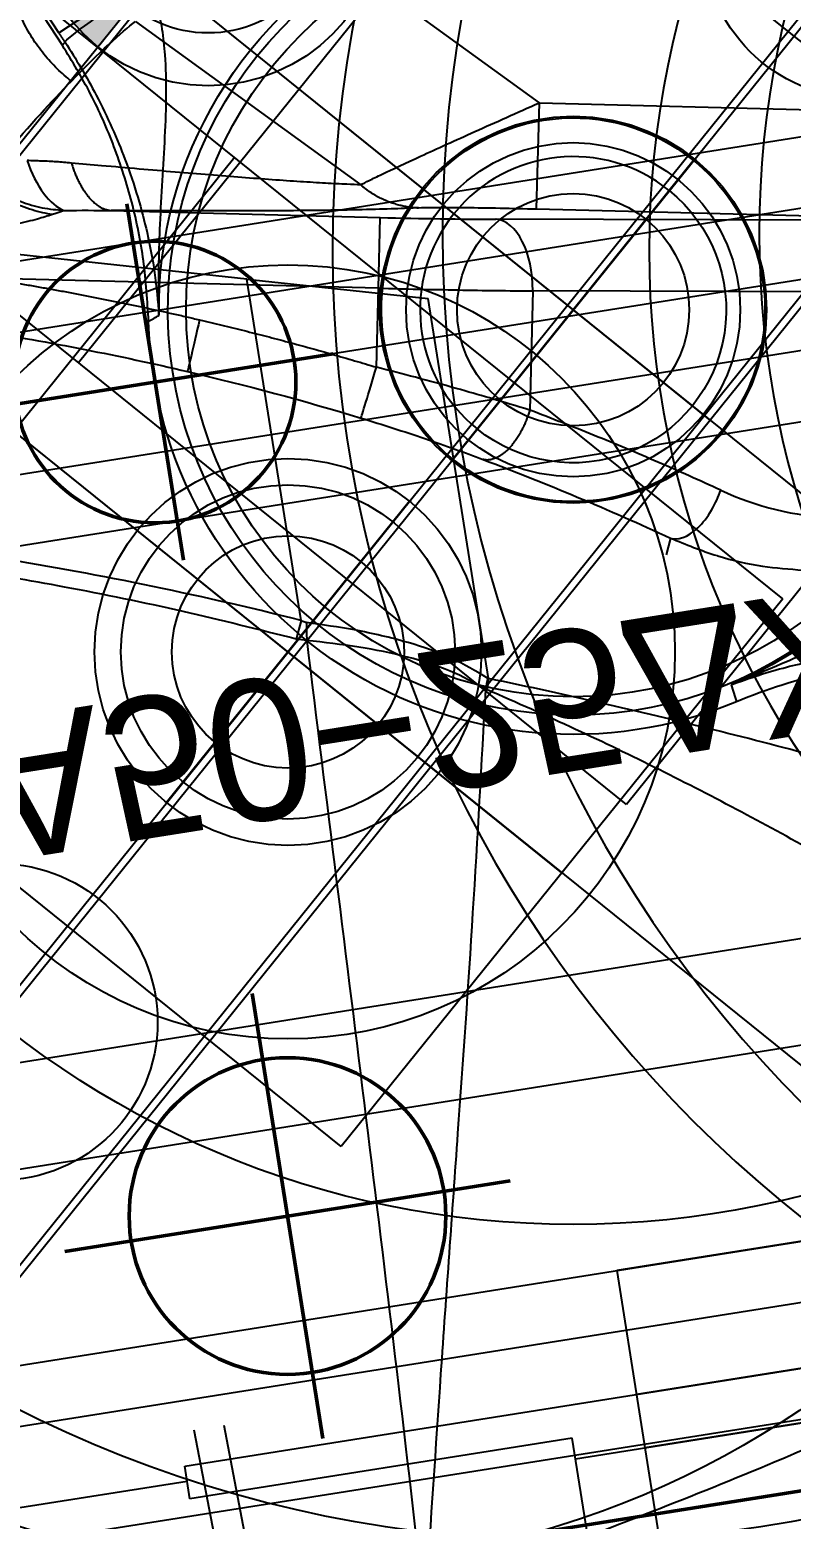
# Model space of a CAD drawing. Header units: millimetres. Extents: x 10462777 to 22643323, y 453826 to 1389191.
# Drawn here: x 11278667.36 to 11278689, y 585127.21 to 585169.54 of the extents above; entities that cross this region are included whole.
import ezdxf

# ---------------------------------------------------------------- set-up
doc = ezdxf.new("R2010")
doc.units = ezdxf.units.MM
doc.header["$LTSCALE"] = 200
doc.header["$MEASUREMENT"] = 0
for name, pattern in [('CENTER', [2, 1.25, -0.25, 0.25, -0.25]), ('HIDDEN', [3.75, 2.5, -1.25]), ('PHANTOM', [2.5, 1.25, -0.25, 0.25, -0.25, 0.25, -0.25])]:
    doc.linetypes.add(name, pattern=pattern)
doc.layers.get('0').update_dxf_attribs({"linetype": 'CONTINUOUS'})
for name, color, linetype in [('1', 1, 'CENTER'), ('CDQ2A50-25DC-A93L', 7, 'CONTINUOUS'), ('CENTER', 1, 'CONTINUOUS'), ('CL', 3, 'CONTINUOUS'), ('DR1433-A-002-023-000', 7, 'CONTINUOUS'), ('DR1501-002-005-002', 7, 'CONTINUOUS'), ('HIDDEN', 7, 'HIDDEN'), ('HL', 2, 'HIDDEN')]:
    doc.layers.add(name, color=color, linetype=linetype)
doc.layers.add('DR1431-08-005-000', color=7, linetype='CONTINUOUS', lineweight=50)
doc.layers.add('LAYOUT', color=8, linetype='CONTINUOUS', lineweight=25)
doc.styles.get("Standard").update_dxf_attribs({"font": 'SYMBOL'})

# ---------------------------------------------------------------- blocks, each defined once
blk = doc.blocks.new('A$C321A0869')
at = {"layer": '1', "color": 155, "linetype": 'Continuous'}
for p, q in [((377.622, 286.023), (364.742, 246.381)), ((364.961, 246.689), (377.352, 284.823)), ((364.961, 246.689), (367.828, 245.758)), ((362.55, 230.365), (363.649, 230.365)), ((373.45, 230.365), (372.351, 230.365)), ((147.724, 216.648), (158.289, 223.912)), ((149.432, 214.162), (159.998, 221.426)), ((156.102, 218.607), (148.67, 213.246)), ((158.144, 217.571), (150.713, 212.21)), ((147.724, 216.648), (137.159, 216.648)), ((149.432, 214.162), (147.724, 216.648)), ((150.713, 212.21), (152.632, 209.418)), ((137.077, 211.778), (144.983, 211.778)), ((139.674, 207.02), (145.979, 211.355)), ((147.119, 209.698), (145.979, 211.355)), ((143.939, 207.708), (148.433, 210.286)), ((156.163, 202.556), (148.433, 210.286)), ((147.119, 209.698), (137.924, 203.377)), ((148.392, 207.846), (147.119, 209.698)), ((158.008, 208.826), (158.188, 208.374)), ((143.939, 207.708), (125.889, 197.357)), ((150.885, 200.762), (143.939, 207.708)), ((150.885, 200.762), (151.088, 200.255))]:
    blk.add_line(p, q, dxfattribs=at)
at = {"layer": '1', "color": 155, "linetype": 'Continuous', "extrusion": (0, 0, -1)}
for radius, start, end in [(11.52, 157.8609, 134.5328), (11.774, 50.3609, 113.9869), (12.072, 298.5152, 49.5826), (5.45, 0, 180), (5.45, 180, 0), (4.351, 180, 0), (11.566, 247.8558, 298.3029)]:
    blk.add_arc((-368, 230.365), radius, start, end, dxfattribs=at)
at = {"layer": '1', "color": 155, "linetype": 'Continuous'}
blk.add_arc((368, 230.365), 4.351, 0, 180, dxfattribs=at)
for centre, major_axis, ratio, start_param, end_param in [((149.809, 211.589), (1.177, -1.632), 0.544728, 1.558438, 3.099966), ((145.86, 211.528), (4.972, 3.418), 0.034895, 4.712415, 5.28888), ((159.661, 206.076), (3.489, -9.372), 0.46308, 4.921125, 4.953598), ((159.698, 206.091), (4.125, -9.109), 0.47536, 4.889525, 4.922123), ((151.148, 200.907), (5.969, -8.023), 0.014242, 4.71448, 4.765376)]:
    blk.add_ellipse(centre, major_axis=major_axis, ratio=ratio, start_param=start_param, end_param=end_param, dxfattribs=at)
for points, knots in [([(360.173, 239.556), (360.599, 239.944), (361.444, 240.712), (362.525, 242.025), (363.442, 243.414), (364.197, 244.865), (364.561, 245.879), (364.742, 246.381)], [0, 0, 0, 0, 0.2077, 0.411545, 0.61154, 0.80769, 1, 1, 1, 1]), ([(364.863, 246.384), (364.772, 246.114), (364.58, 245.548), (364.084, 244.34), (363.252, 242.734), (362.277, 241.346), (361.336, 240.24), (360.782, 239.711), (360.489, 239.432)], [0, 0, 0, 0, 0.079428, 0.166971, 0.378119, 0.652245, 0.816326, 1, 1, 1, 1]), ([(364.863, 246.384), (364.906, 246.401), (365.216, 246.337), (366.32, 246.031), (367.075, 245.8), (367.727, 245.59)], [0, 0, 0, 0, 0.5, 0.5, 1, 1, 1, 1]), ([(367.727, 245.59), (367.6, 245.397), (367.341, 245.001), (366.875, 244.456), (366.273, 243.849), (365.49, 243.19), (364.202, 242.231), (362.891, 241.319), (361.536, 240.302), (360.872, 239.75), (360.489, 239.432)], [0, 0, 0, 0, 0.06785, 0.139243, 0.21457, 0.328997, 0.45797, 0.723164, 0.840346, 1, 1, 1, 1]), ([(362.516, 220.181), (362.756, 220.035), (363.219, 219.754), (364.067, 219.157), (365.007, 218.396), (365.906, 217.52), (366.531, 216.826), (366.815, 216.477), (366.935, 216.329)], [0, 0, 0, 0, 0.161284, 0.311234, 0.579072, 0.807317, 0.918139, 1, 1, 1, 1]), ([(362.516, 220.181), (363.113, 219.856), (364.134, 219.301), (365.711, 218.506), (367.124, 217.782), (368.082, 217.162), (368.519, 216.879)], [0, 0, 0, 0, 0.303323, 0.518451, 0.780435, 1, 1, 1, 1]), ([(144.983, 211.778), (145.02, 211.852), (145.097, 212.004), (145.365, 212.506), (145.878, 213.432), (146.572, 214.654), (147.21, 215.763), (147.551, 216.351), (147.724, 216.648)], [0, 0, 0, 0, 0.106751, 0.217412, 0.454766, 0.717398, 0.857148, 1, 1, 1, 1]), ([(147.119, 209.698), (147.43, 209.913), (148.058, 210.345), (148.983, 210.989), (149.885, 211.622), (150.435, 212.013), (150.713, 212.21)], [0, 0, 0, 0, 0.244816, 0.493086, 0.744814, 1, 1, 1, 1]), ([(144.983, 211.778), (144.884, 211.71), (144.633, 211.541), (144.156, 211.231), (143.554, 210.848), (142.874, 210.423), (142.133, 209.965), (141.34, 209.48), (140.504, 208.973), (139.625, 208.442), (138.775, 207.932), (138.214, 207.597), (137.966, 207.449)], [0, 0, 0, 0, 0.079938, 0.18244, 0.285951, 0.390254, 0.494902, 0.59932, 0.703816, 0.809234, 0.916341, 1, 1, 1, 1]), ([(158.008, 208.826), (158.199, 208.88), (158.392, 209.121), (158.537, 209.908), (158.478, 210.404), (158.363, 210.765)], [0, 0, 0, 0, 0.5, 0.5, 1, 1, 1, 1]), ([(159.372, 209.201), (159.38, 209.203), (159.799, 209.345), (160.563, 209.673), (161.26, 210.099), (161.589, 210.301)], [0, 0, 0, 0, 0.009954, 0.531374, 1, 1, 1, 1]), ([(152.632, 209.418), (152.261, 209.29), (151.604, 209.065), (150.53, 208.674), (149.484, 208.28), (148.747, 207.987), (148.392, 207.846)], [0, 0, 0, 0, 0.282944, 0.50095, 0.759201, 1, 1, 1, 1]), ([(148.886, 206.421), (149.19, 206.525), (149.799, 206.732), (150.698, 207.018), (151.573, 207.281), (152.113, 207.431), (152.383, 207.506)], [0, 0, 0, 0, 0.249613, 0.499411, 0.74953, 1, 1, 1, 1]), ([(138.589, 206.236), (138.594, 206.24), (138.953, 206.507), (139.315, 206.769), (139.674, 207.02)], [0, 0, 0, 0, 0.014565, 1, 1, 1, 1]), ([(136.196, 205.587), (136.408, 205.586), (136.831, 205.585), (137.453, 205.708), (138.05, 205.914), (138.409, 206.129), (138.589, 206.236)], [0, 0, 0, 0, 0.250925, 0.501585, 0.751419, 1, 1, 1, 1]), ([(137.734, 205.142), (137.802, 205.222), (137.931, 205.376), (138.161, 205.654), (138.297, 205.838), (138.383, 205.954)], [0, 0, 0, 0, 0.285943, 0.547706, 1, 1, 1, 1]), ([(138.609, 202.033), (138.617, 202.037), (139.534, 202.504), (141.355, 203.39), (143.2, 204.206), (144.118, 204.593)], [0, 0, 0, 0, 0.004372, 0.508061, 1, 1, 1, 1]), ([(166.769, 204.045), (165.917, 203.937), (164.181, 203.718), (161.599, 203.318), (158.961, 202.848), (157.217, 202.471), (156.322, 202.277)], [0, 0, 0, 0, 0.238377, 0.486168, 0.736219, 1, 1, 1, 1]), ([(156.139, 202.553), (155.753, 202.516), (154.944, 202.437), (153.65, 202.043), (152.333, 201.487), (151.453, 201.021), (151.046, 200.805)], [0, 0, 0, 0, 0.223458, 0.468754, 0.754481, 1, 1, 1, 1]), ([(156.281, 202.269), (155.908, 202.222), (155.123, 202.123), (153.915, 201.707), (152.639, 201.126), (151.785, 200.643), (151.35, 200.397)], [0, 0, 0, 0, 0.221305, 0.465702, 0.727574, 1, 1, 1, 1]), ([(170.035, 180.441), (168.916, 182.217), (166.576, 185.932), (163.156, 191.436), (159.714, 196.954), (157.432, 200.487), (156.281, 202.269)], [0, 0, 0, 0, 0.243123, 0.508409, 0.75208, 1, 1, 1, 1]), ([(151.088, 200.255), (150.065, 199.844), (147.975, 199.005), (145.003, 197.655), (142.029, 196.191), (138.395, 194.24), (133.657, 191.425), (130.122, 188.883), (128.178, 187.484)], [0, 0, 0, 0, 0.125746, 0.256743, 0.372167, 0.503694, 0.727018, 1, 1, 1, 1]), ([(178.216, 193.442), (177.885, 192.844), (177.198, 191.604), (175.83, 189.284), (174.158, 186.593), (172.135, 183.495), (170.756, 181.49), (170.035, 180.441)], [0, 0, 0, 0, 0.135911, 0.281626, 0.528279, 0.753257, 1, 1, 1, 1])]:
    blk.add_open_spline(points, degree=3, knots=knots, dxfattribs=at)
for points, degree in [([(364.742, 246.381), (364.863, 246.384)], 1), ([(364.863, 246.384), (364.912, 246.536), (364.961, 246.689)], 2), ([(360.173, 239.556), (360.279, 239.514), (360.384, 239.473), (360.489, 239.432)], 3), ([(362.516, 220.181), (362.423, 220.04), (362.33, 219.899), (362.237, 219.757)], 3), ([(364.525, 218.232), (363.816, 218.805), (363.053, 219.314), (362.237, 219.757)], 3), ([(146.692, 212.214), (146.849, 212.344), (147.706, 212.966), (148.856, 213.766), (149.432, 214.162)], 3), ([(146.692, 212.214), (146.547, 212.096), (146.197, 211.815), (145.47, 211.255), (144.505, 210.529), (143.258, 209.609), (141.685, 208.464), (140.388, 207.531), (139.674, 207.02)], 3), ([(136.598, 209.331), (136.764, 210.464), (136.927, 211.299), (137.077, 211.778)], 3), ([(158.363, 210.765), (159.461, 210.982), (160.496, 211.407), (161.411, 212.008)], 3), ([(158.363, 210.765), (157.723, 210.638), (156.445, 210.37), (154.536, 209.921), (153.266, 209.591), (152.632, 209.418)], 3), ([(136.293, 206.568), (136.379, 207.611), (136.483, 208.543), (136.598, 209.331)], 3), ([(158.008, 208.826), (158.467, 208.939), (158.927, 209.051), (159.372, 209.201)], 3), ([(152.383, 207.506), (154.235, 208.011), (156.111, 208.451), (158.008, 208.826)], 3), ([(137.966, 207.449), (137.843, 207.376), (137.602, 207.228), (137.249, 206.999), (137.019, 206.843), (136.906, 206.764)], 3), ([(143.533, 205.983), (145.932, 206.993), (148.392, 207.846)], 2), ([(148.886, 206.421), (148.877, 206.446), (148.645, 207.116), (148.392, 207.846)], 3), ([(136.906, 206.764), (137.529, 206.322), (138.19, 206.12), (138.589, 206.236)], 3), ([(138.383, 205.954), (138.411, 205.993), (138.462, 206.066), (138.529, 206.16), (138.57, 206.213), (138.589, 206.236)], 3), ([(144.118, 204.593), (145.687, 205.254), (147.278, 205.863), (148.886, 206.421)], 3), ([(165.381, 206.389), (164.404, 206.014), (162.416, 205.234), (159.341, 203.964), (157.231, 203.039), (156.163, 202.556)], 3), ([(137.924, 203.377), (140.682, 204.782), (143.533, 205.983)], 2), ([(143.533, 205.983), (143.833, 205.271), (144.108, 204.618), (144.118, 204.593)], 3), ([(156.163, 202.556), (156.159, 202.555), (156.151, 202.554), (156.143, 202.554), (156.139, 202.553)], 3), ([(156.322, 202.277), (156.315, 202.275), (156.302, 202.272), (156.288, 202.27), (156.281, 202.269)], 3), ([(150.885, 200.762), (149.43, 200.179), (146.602, 198.966), (142.686, 197.079), (138.834, 195.013), (135.065, 192.771), (131.39, 190.36), (129.02, 188.649), (127.853, 187.767)], 3), ([(151.046, 200.805), (151.032, 200.797), (151.002, 200.784), (150.949, 200.769), (150.908, 200.763), (150.885, 200.762)], 3), ([(151.35, 200.397), (151.262, 200.35), (151.175, 200.302), (151.088, 200.255)], 3), ([(151.35, 200.397), (157.572, 193.721), (163.812, 187.108), (169.965, 180.37)], 3)]:
    blk.add_open_spline(points, degree=degree, dxfattribs=at)
for points, weights in [([(136.598, 209.331), (134.238, 209.426), (132.573, 210.845), (132.584, 212.751)], [1.17263865249, 0.942451718488, 0.942453782523, 1.17264484459]), ([(144.983, 211.778), (145.618, 211.729), (146.205, 211.89), (146.692, 212.214)], [1.00454969824, 1.01968459277, 1.07257996396, 1.16323581183]), ([(152.632, 209.418), (152.978, 208.504), (152.867, 207.68), (152.383, 207.506)], [1.19759810302, 0.927480321829, 0.934301999824, 1.21806313701]), ([(132.254, 209.119), (132.27, 205.978), (135.382, 204.399), (138.383, 205.954)], [1.33150470961, 0.881725118967, 0.8896351349, 1.35523475741]), ([(137.966, 207.449), (138.655, 206.933), (139.27, 206.779), (139.674, 207.02)], [1.05780827212, 0.980730559738, 0.98073057596, 1.05780832079])]:
    blk.add_rational_spline(points, weights, degree=3, dxfattribs=at)
blk = doc.blocks.new('A$C3D036A4C')
at = {"layer": 'DR1501-002-005-002'}
h = blk.add_hatch(color=256, dxfattribs=at)
h.dxf.hatch_style = 1
h.paths.add_polyline_path([(20, 35), (20, 33.5, -0.414214), (23.5, 30), (25, 30, 0.414214)])
h.paths.add_polyline_path([(20, 33.5), (20, 30), (23.5, 30, 0.414214)], flags=17)
h.paths.add_polyline_path([(20, 30), (16.5, 30, 0.414214), (20, 26.5)], flags=17)
h.paths.add_polyline_path([(16.5, 30), (15, 30, 0.414214), (20, 25), (20, 26.5, -0.414214)])
at = {"layer": 'CL'}
for p, q in [((20, 8.5), (20, 81.5)), ((0, 45), (100, 45))]:
    blk.add_line(p, q, dxfattribs=at)
at = {"layer": 'DR1501-002-005-002'}
blk.add_line((0, 5), (0, 85), dxfattribs=at)
blk.add_circle((20, 30), 3.5, dxfattribs=at)
at = {"layer": 'HL'}
blk.add_circle((20, 30), 5, dxfattribs=at)
blk = doc.blocks.new('A$C148D47CC')
at = {"layer": 'CL'}
for p, q in [((10, 4.5), (10, 15.5)), ((0, 10), (175, 10))]:
    blk.add_line(p, q, dxfattribs=at)
at = {"layer": 'DR1501-002-005-002'}
for p, q in [((0, 0), (0, 20)), ((0, 20), (175, 20)), ((20, 0), (20, 20)), ((0, 0), (175, 0))]:
    blk.add_line(p, q, dxfattribs=at)
blk.add_circle((10, 10), 3.3, dxfattribs=at)
at = {"layer": 'HL'}
blk.add_circle((10, 10), 5.5, dxfattribs=at)
blk = doc.blocks.new('A$C4F800965')
at = {"layer": 'CL'}
for p, q in [((35, 70), (35, 0)), ((0, 35), (70, 35))]:
    blk.add_line(p, q, dxfattribs=at)
blk.add_circle((35, 35), 26, dxfattribs=at)
at = {"layer": 'DR1501-002-005-002'}
for centre, radius in [((35, 35), 35), ((35, 61), 4.5), ((35, 9), 4.5)]:
    blk.add_circle(centre, radius, dxfattribs=at)
at = {"layer": 'HL'}
for radius in [11, 4.75]:
    blk.add_circle((35, 35), radius, dxfattribs=at)
blk = doc.blocks.new('A$C59BF75ED')
at = {"layer": 'CL'}
blk.add_line((30, 45), (230, 45), dxfattribs=at)
at = {"layer": 'DR1501-002-005-002'}
for name, p in [('A$C3D036A4C', (30, 0)), ('A$C4F800965', (0, 10)), ('A$C148D47CC', (25, 35))]:
    blk.add_blockref(name, p, dxfattribs=at)
blk = doc.blocks.new('A$C01323151')
at = {"layer": 'DR1501-002-005-002', "xscale": -1, "rotation": 270}
blk.add_blockref('A$C59BF75ED', (160.15, 152.367), dxfattribs=at)
at = {"layer": 'DR1501-002-005-002', "rotation": 90.00000000000004}
blk.add_blockref('A$C59BF75ED', (444.4, 152.367), dxfattribs=at)
blk = doc.blocks.new('A$C6B1410A9')
at = {"layer": 'DR1501-002-005-002', "xscale": -1, "rotation": 270}
blk.add_blockref('A$C59BF75ED', (145.06, 152.004), dxfattribs=at)
at = {"layer": 'DR1501-002-005-002', "rotation": 90.00000000000004}
blk.add_blockref('A$C59BF75ED', (414.4, 149.992), dxfattribs=at)
blk = doc.blocks.new('CDQ2A50-25-S')
at = {"layer": 'CDQ2A50-25DC-A93L', "ltscale": 10}
for p, q in [((-4, 0), (-4, 65.5)), ((-2, 0), (-2, 65.5)), ((2, 0), (2, 65.5)), ((4, 0), (4, 65.5)), ((18.5, 0), (18.5, 65.5)), ((21.5, 0), (21.5, 65.5)), ((28.723, 0), (28.723, 65.5)), ((32, 0), (32, 65.5)), ((27, 55), (27, 28)), ((31, 50), (31, 55)), ((31.5, 50), (30.561, 50)), ((30.561, 50), (30.561, 28)), ((31.5, 39), (31.5, 50)), ((36.1, 39), (31.5, 39)), ((32.1, 39), (32.1, 28)), ((27, 10), (27, 37)), ((27, 37), (36.1, 37)), ((30.561, 15), (30.561, 37)), ((32.1, 26), (32.1, 37))]:
    blk.add_line(p, q, dxfattribs=at)
at = {"layer": 'CENTER', "ltscale": 10}
blk.add_line((0, -11), (0, 68.5), dxfattribs=at)
at = {"layer": 'HIDDEN', "ltscale": 10}
for p, q in [((39, 49.278), (29.6, 49.571)), ((39, 48.422), (29.6, 48.715))]:
    blk.add_line(p, q, dxfattribs=at)
at = {"layer": 'CDQ2A50-25DC-A93L', "color": 4, "ltscale": 10}
blk.add_text('CDQ2A50-25DC-A93L', height=4, rotation=270, dxfattribs=at).set_placement((8.786, 67.025))
blk = doc.blocks.new('A$C7C8F32CC')
at = {"layer": 'DR1431-08-005-000', "ltscale": 10}
blk.add_line((74.5, 159, 41.999), (74.5, 102, 41.999), dxfattribs=at)
at = {"layer": 'DR1431-08-005-000', "color": 1, "linetype": 'CENTER', "ltscale": 0.5}
for p, q in [((64.5, 154.406, 41.999), (64.5, 141.594, 41.999)), ((40.5, 153.125, 41.999), (40.5, 142.875, 41.999)), ((45.625, 148, 41.999), (35.375, 148, 41.999)), ((70.906, 148, 41.999), (58.094, 148, 41.999))]:
    blk.add_line(p, q, dxfattribs=at)
at = {"layer": 'DR1431-08-005-000', "ltscale": 10}
for centre, radius in [((64.5, 148, 41.999), 4.5), ((40.5, 148, 41.999), 4)]:
    blk.add_circle(centre, radius, dxfattribs=at)
at = {"layer": 'DR1433-A-002-023-000'}
blk.add_blockref('CDQ2A50-25-S', (40.5, 102, 41.999), dxfattribs=at)
blk = doc.blocks.new('A$C5CB33DE0')
at = {"layer": 'DR1433-A-002-023-000', "ltscale": 0.5, "xscale": -1, "rotation": 180}
blk.add_blockref('A$C7C8F32CC', (0, 170.5), dxfattribs=at)
blk = doc.blocks.new('A$C256B494F')
at = {"layer": 'DR1501-002-005-002', "rotation": 314.9999999999999}
blk.add_blockref('A$C5CB33DE0', (186.894, 170.537, -52.027), dxfattribs=at)
blk = doc.blocks.new('A$C1F8A417F')
at = {"ltscale": 10}
for name, p in [('A$C256B494F', (1576.882, 789.024, 10.028)), ('A$C6B1410A9', (1650.716, 788.607)), ('A$C01323151', (1633.375, 786.022))]:
    blk.add_blockref(name, p, dxfattribs=at)
at = {"layer": 'DR1501-002-005-002'}
blk.add_blockref('A$C321A0869', (1664.775, 743.024), dxfattribs=at)
blk = doc.blocks.new('A$C7DA30AB0')
at = {"layer": 'LAYOUT', "color": 6, "linetype": 'PHANTOM'}
blk.add_circle((3030.448, 3025.987, 0), 2693.021, dxfattribs=at)

msp = doc.modelspace()

# ---------------------------------------------------------------- block references
at = {"ltscale": 10, "rotation": 324.019764306913}
msp.add_blockref('A$C1F8A417F', (11276651.31599, 585455.73383, 0), dxfattribs=at)

# ---------------------------------------------------------------- next in the draw order: block references
at = {"ltscale": 10, "rotation": 51.1429793073033}
msp.add_blockref('A$C1F8A417F', (11278165.47006, 582967.95012, 0), dxfattribs=at)

# ---------------------------------------------------------------- next in the draw order: block references
at = {"ltscale": 10}
msp.add_blockref('A$C7DA30AB0', (11276684.40366, 580408.4363, 0), dxfattribs=at)

doc.saveas('drawing.dxf')
